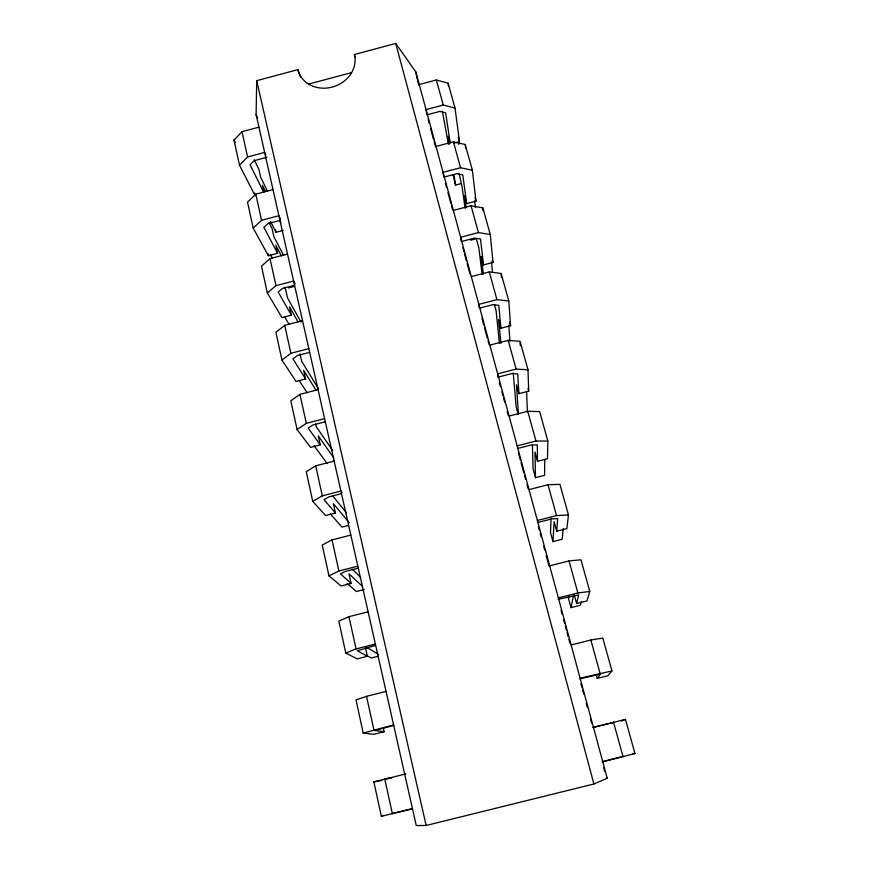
<?xml version="1.0" encoding="UTF-8"?>
<svg xmlns="http://www.w3.org/2000/svg" width="869" height="869" viewBox="0 0 869 869"><rect width="100%" height="100%" fill="white"/><g stroke="black" fill="none" stroke-linecap="round" stroke-linejoin="round"><path stroke-width="1.3" d="M544.776 459.82L544.57 475.321L535.478 477.646L533.077 468.836L532.415 445.102M256.116 114.621L256.713 80.665L297.871 69.65A29.274 25.549 -18.5 0 0 332.306 87.074A29.274 25.549 -18.5 0 0 354.378 54.519L395.743 43.45L415.871 71.997L607.235 778.298L593.896 783.99L426.147 825.485L416.262 825.55L256.116 114.621L257.539 117.804M509.093 416.066L527.744 411.265L539.638 411.591L547.861 441.072L547.47 458.713L537.509 461.265L534.978 452.032L535.478 477.646M551.109 518.239L550.479 532.534L552.966 541.626L562.2 539.28L563.275 528.493M552.966 541.626L554.107 521.628L556.736 531.187L566.87 528.613L568.456 514.915L559.929 484.359L548.013 484.739L529.015 489.595M556.736 531.187L557.637 518.576L551.674 518.934L537.411 522.562M568.88 595.776L568.445 598.252L571.009 607.627L580.394 605.259L581.426 601.381M571.009 607.627L573.638 594.917M549.675 565.838L569.032 560.939L580.959 559.799L589.801 591.485L586.933 600.935L576.625 603.531L578.689 594.885L558.191 599.295M596.156 674.605L597.209 678.439L600.533 674.051L579.764 678.917M571.118 644.961L590.844 640.008L602.782 638.052L611.95 670.933L607.713 675.81L597.209 678.439M254.574 193.092L255.149 195.731L239.496 165.208L234.022 140.094L242.017 131.675L258.94 127.156M239.496 165.208L247.589 156.963L264.632 152.433L265.751 154.856M273.007 189.583L255.79 194.145L247.535 202.119L253.183 228.069L268.369 255.758L277.591 253.324L275.766 245.156L281.382 255.888M253.183 228.069L261.558 220.292L278.884 215.708L280.491 219.01M287.52 254.03L270.009 258.636L261.482 266.12L267.326 292.951L281.99 317.598L291.365 315.154L289.486 306.714L298.034 321.878M267.326 292.951L275.973 285.673L293.603 281.045L295.145 283.989M302.531 320.683L284.717 325.332L275.897 332.295L281.947 360.048L296.057 381.437L305.584 378.971L303.639 370.259L316.186 390.485M281.947 360.048L290.887 353.303L308.832 348.632M318.076 389.66L299.935 394.363L290.811 400.761L297.079 429.482L310.581 447.383L320.259 444.885L318.26 435.88L333.75 457.93M297.079 429.482L306.322 423.322L324.593 418.597M334.163 461.081L315.697 465.838L306.257 471.628L312.742 501.37L325.582 515.523L335.434 513.003L333.359 503.694L349.284 522.801M312.742 501.37L322.312 495.841L340.909 491.061L342.082 492.593M350.826 535.087L332.023 539.888L322.247 545.037L328.96 575.854L341.104 585.978L351.119 583.425L348.98 573.801L362.59 586.488M328.96 575.854L338.877 570.987L357.832 566.164M368.119 611.819L348.958 616.675L338.823 621.107L345.786 653.053L357.159 658.865L367.348 656.291L365.414 647.579M610.777 723.605L613.862 722.324L592.908 727.472L625.463 719.391L634.978 753.542L602.771 761.787M345.786 653.053L356.062 648.926L375.375 644.059M404.661 774.073L405.942 773.877L373.855 781.872L381.361 816.295L383.761 815.339M621.378 720.998L625.463 719.391M386.042 691.431L366.522 696.33L356.018 700.001L363.242 733.154L373.768 734.316L384.152 731.72L383.294 727.853M363.242 733.154L393.581 724.887M623.247 756.356L602.184 761.7M308.625 84.087L351 72.757M419.26 84.521L436.347 79.97L448.078 83.174L455.019 108.049L459.505 141.723L454.27 143.103M455.019 108.049L443.266 105.051L426.06 109.624L426.994 114.827L439.812 111.417L445.678 112.883L450.142 142.842M266.859 157.278L254.15 160.646L250.087 164.741L263.644 192.147M436.032 146.416L453.412 141.821L465.187 144.515L472.356 170.226L475.995 201.13L466.675 203.585L464.448 195.471L466.066 207.311M472.356 170.226L460.559 167.739L443.06 172.355L443.863 177.135L456.909 173.691L462.797 174.897L466.675 203.585M279.742 220.454L268.108 223.518L263.904 227.385L277.591 253.324M270.541 221.476L276.049 232.295L283.207 230.415M453.031 174.788L455.519 185.064L461.537 183.478M453.368 210.407L471.052 205.757L482.86 207.919L490.268 234.5L493.005 262.438L483.533 264.915L481.23 256.54L483.338 274.05M490.268 234.5L478.439 232.566L460.635 237.237L461.309 241.549L474.583 238.073L480.492 239.008L483.533 264.915M294.472 285.282L282.523 288.421L278.178 292.038L291.365 315.154M288.486 287.932L294.537 286.346M470.585 240.202L476.69 238.595M471.302 276.603L489.29 271.899L501.141 273.496L508.81 300.989L510.57 325.745L500.946 328.243L498.567 319.596L500.902 343.461M508.81 300.989L496.949 299.642L478.83 304.367L479.351 308.18L492.853 304.661L498.784 305.312L500.946 328.243M309.581 352.369L297.415 355.54L292.929 358.886L305.584 378.971M391.115 777.559L385.651 778.982L391.865 777.94M489.866 345.112L508.18 340.366L520.064 341.343L527.994 369.803L528.71 391.126L518.923 393.657L516.468 384.717L518.435 414.252M527.994 369.803L516.11 369.086L497.655 373.855L498.035 377.135L511.776 373.583L517.718 373.92L518.923 393.657M325.212 421.802L312.84 424.995L308.202 428.059L320.259 444.885M517.164 445.851L535.956 441.028L547.861 441.072M341.408 493.679L328.808 496.916L324.007 499.664L335.434 513.003M517.37 448.556L531.372 444.961L537.324 444.961L537.509 461.265M348.393 525.463L341.962 527.103L330.557 514.176M537.379 520.477L556.529 515.599L568.456 514.915M358.18 568.163L345.351 571.422L340.376 573.844L351.119 583.425M364.198 589.54L356.366 591.528L347.166 583.49M558.354 597.883L577.863 592.951L589.801 591.485M375.571 645.374L357.344 650.729L367.348 656.291M378.189 656.225L371.215 657.974L366.577 655.389M580.123 678.222L611.95 670.933M393.733 725.452L374.941 730.481L384.152 731.72M412.46 808.615L393.212 813.254M381.361 816.295L412.493 808.833M373.855 781.872L381.361 780.558M632.697 753.521L634.978 753.542M606.453 777.994L607.235 778.298M366.229 647.003L378.308 654.303M352.314 569.249L360.657 577.364M332.903 496.134L346.427 512.808M314.024 445.721L327.211 463.568M332.664 450.479L316.175 426.56L315.61 424.007M299.208 380.535L307.181 392.821M318.467 388.78L301.63 361.222L299.979 353.824M284.913 317.272L288.997 324.235M300.989 322.117L287.53 297.969L285.673 289.605L284.402 287.291M270.444 254.693L272.377 258.256M283.62 255.486L273.887 236.672L272.073 228.569L269.064 222.692M234.022 140.094L235.195 142.44M265.425 191.452L262.46 185.412L263.937 192.016M279.655 220.433L280.839 222.855M267.598 191.484L260.635 177.189L258.886 169.336L254.302 159.853M297.871 69.65L300.468 76.95M458.256 137.226L459.505 141.723M475.028 197.654L475.995 201.13M492.343 260.048L493.005 262.438M509.538 322.041L510.57 325.745M528.004 388.573L528.71 391.126M436.347 79.97L443.266 105.051M453.412 141.821L460.559 167.739M471.052 205.757L478.439 232.566M489.29 271.899L496.949 299.642M508.18 340.366L516.11 369.086M527.744 411.265L535.956 441.028M548.013 484.739L556.529 515.599M569.032 560.939L577.863 592.951M590.844 640.008L600.023 673.247M613.536 722.226L623.062 756.758M450.033 143.027L448.176 136.281L449.371 144.2M476.57 239.562L478.852 247.861L482.099 274.343M494.418 304.508L496.101 310.635L499.393 343.049M513.231 372.931L516.186 407.05L518.185 414.372M574.246 594.885L576.625 603.531M417.478 80.122L418.891 85.358M428.113 119.401L429.177 123.333M430.589 128.569L433.425 139.04M434.142 141.658L435.554 146.894M445.482 183.555L446.547 187.487M447.969 192.722L450.805 203.205M451.511 205.823L452.575 209.744M462.862 247.719L463.916 251.641M464.633 254.259L466.403 260.809M467.109 263.426L469.944 273.898M482.002 318.423L483.772 324.963M484.489 327.58L487.324 338.063M488.03 340.681L489.095 344.602M499.371 382.577L500.435 386.509M501.858 391.745L502.923 395.667M503.629 398.284L504.693 402.217M507.181 411.385L508.235 415.306M518.521 453.281L520.292 459.831M521.009 462.449L523.844 472.921M524.55 475.539L525.615 479.471M527.027 484.706L528.091 488.628M538.378 526.603L539.443 530.535M540.149 533.153L541.213 537.075M543.69 546.243L544.754 550.175M546.177 555.41L549.012 565.882M561.07 610.396L562.134 614.329M563.546 619.564L564.611 623.497M565.328 626.114L566.382 630.036M567.099 632.654L568.163 636.586M568.869 639.204L569.934 643.136M580.926 683.718L581.991 687.651M582.697 690.268L583.762 694.201M586.238 703.358L587.303 707.29M590.496 719.076L591.561 722.997M603.618 767.523L604.683 771.444M395.743 43.45L593.896 783.99M354.378 54.519L355.041 57.006M256.713 80.665L426.147 825.485M275.484 229.742L276.049 232.295M242.017 131.675L247.589 156.963M255.79 194.145L261.558 220.292M270.009 258.636L275.973 285.673M284.717 325.332L290.887 353.303M299.935 394.363L306.322 423.322M315.697 465.838L322.312 495.841M332.023 539.888L338.877 570.987M348.958 616.675L356.062 648.926M366.522 696.33L373.898 729.808M384.75 779.026L392.419 813.808M267.858 253.411L268.369 255.758M415.871 71.997L417.12 78.818M442.408 111.308L448.371 144.135M453.933 174.517L455.519 185.064M459.19 173.843L462.134 187.063L465.1 208.386M448.078 83.174L448.447 85.846M458.397 141.799L458.756 144.45M465.187 144.515L465.686 148.523M474.691 200.956L475.484 207.561M482.86 207.919L483.142 210.58M491.474 261.927L492.527 272.421M501.141 273.496L501.467 277.407M508.767 325.104L509.973 341.104M520.129 342.679L520.259 345.362M526.614 391.658L527.418 411.939"/></g></svg>
